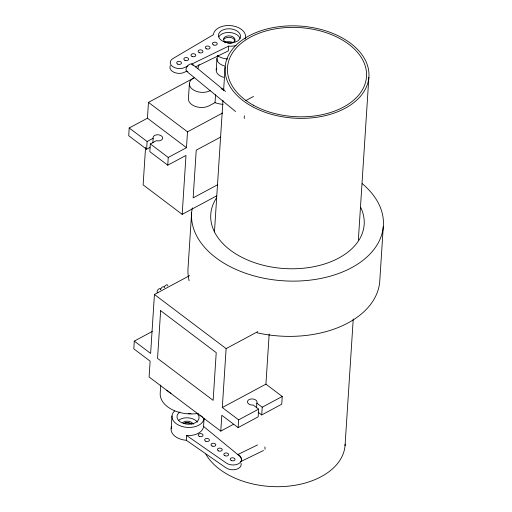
<?xml version="1.0" encoding="UTF-8"?>
<svg xmlns="http://www.w3.org/2000/svg" width="512" height="512" viewBox="0 0 512 512"><rect width="100%" height="100%" fill="white"/><g stroke="black" fill="none" stroke-linecap="round" stroke-linejoin="round"><path stroke-width="0.77" d="M194.106 77.894L148.467 102.368L147.443 118.208L129.21 127.981L128.71 135.718L146.63 149.248L149.978 147.456M145.555 147.443L143.13 184.877L182.176 214.355L216.602 195.891M146.63 149.248L147.13 141.517L129.21 127.981M152.256 331.469L134.304 341.094L133.805 348.826L150.125 361.152L149.101 376.986L220.781 431.11L233.446 424.32M147.13 141.517L153.152 138.285A4.806 3.078 3.7 0 1 157.696 134.752A4.806 3.078 3.7 0 1 162.598 138.451A4.806 3.078 3.7 0 1 156.352 140.704L150.33 143.93L149.83 151.667L167.75 165.197L185.984 155.418L182.176 214.355M152.851 142.925L153.152 138.285M189.613 275.616L154.438 294.483L150.624 353.414L134.304 341.094M167.75 165.197L168.25 157.459L150.33 143.93M160.742 385.03L160.23 392.979A29.306 18.758 3.7 0 0 195.456 413.747L197.664 413.331L198.822 414.208M189.402 83.45L188.429 98.547A12.493 7.994 3.7 0 0 195.475 106.477A12.493 7.994 3.7 0 0 209.203 105.747L215.034 102.624L217.139 103.354A29.306 18.758 3.7 0 0 223.13 104.41M168.25 157.459L186.483 147.686L187.507 131.846L148.467 102.368M171.149 428.838L171.981 415.949M191.648 212.378L188.077 267.629A96.083 61.504 3.7 0 0 189.107 280.698M241.011 463.258A8.89 5.69 3.7 0 1 236.326 469.325A8.89 5.69 3.7 0 1 225.709 467.642L186.31 440.288L186.618 435.501A16.096 10.304 3.7 0 0 203.558 426.419L204.083 418.31A16.096 10.304 3.7 0 1 183.021 426.739A16.096 10.304 3.7 0 1 174.579 410.976M216.224 69.939L216.966 58.522M215.034 102.624L215.546 94.675M214.458 231.84L222.97 100.294M223.584 90.726L225.133 66.81M236.128 45.517A16.096 10.304 3.7 0 1 228.614 46.131L228.301 50.918L195.418 66.931M220.781 431.11L221.805 415.277L238.131 427.597L258.15 416.858L258.65 409.126L253.261 405.056A4.806 3.078 3.7 0 1 247.482 401.92A4.806 3.078 3.7 0 1 252.96 398.982A4.806 3.078 3.7 0 1 256.838 403.136L262.227 407.206L261.728 414.944L281.747 404.205L282.246 396.474L265.926 384.147L269.171 333.978M238.131 427.597L238.63 419.859L222.31 407.539L226.118 348.608L154.438 294.483M256.538 407.782L256.838 403.136M345.043 445.728L353.242 318.963M358.349 240.032L368.864 77.395A72.064 46.131 3.7 0 0 264.512 29.645A72.064 46.131 3.7 0 0 257.619 109.261A72.064 46.131 3.7 0 0 368.864 77.395M383.29 226.49L379.718 281.741A96.083 61.504 3.7 0 1 256.947 332.762M187.507 131.846L222.618 113.018M245.792 100.595L253.53 96.442M220.659 137.069L196.23 150.163L193.146 197.875L217.568 184.781M226.118 348.608L257.779 331.629M222.31 407.539L265.926 384.147M238.63 419.859L258.65 409.126M262.227 407.206L282.246 396.474M187.866 65.978L185.005 67.366A8.89 5.69 3.7 0 1 172.474 66.445A8.89 5.69 3.7 0 1 173.165 58.426L213.453 34.682A16.096 10.304 3.7 0 1 231.962 25.766A16.096 10.304 3.7 0 1 245.069 39.027M191.443 64.237L228.614 46.131M186.842 71.11L184.698 72.154A8.89 5.69 3.7 0 1 173.92 72.269A8.89 5.69 3.7 0 1 170.342 65.587M257.51 444.954L237.523 454.688A3.808 1.946 64 0 1 240.704 457.043A3.808 1.946 64 0 1 241.082 461.325M240.659 461.613L263.507 450.49M186.618 435.501L226.016 462.848A8.89 5.69 3.7 0 0 238.554 463.776A8.89 5.69 3.7 0 0 239.245 455.757L203.558 426.419M147.443 118.208L186.483 147.686M258.131 412.23L261.728 414.944M199.981 415.085L202.88 417.274M192.435 64.269L225.53 91.482M186.541 71.219L235.571 111.533M345.133 444.237A72.064 46.131 3.7 0 1 285.274 486.426A72.064 46.131 3.7 0 1 205.83 454.163M264.826 446.931A3.808 1.946 64 0 1 264.928 449.344M362.214 183.654A96.083 61.504 3.7 0 1 313.446 279.706A96.083 61.504 3.7 0 1 192.314 207.834M360.627 207.277A76.87 49.203 3.7 0 1 284.352 268.538A76.87 49.203 3.7 0 1 216.448 198.022M187.904 71.629A4.557 2.618 -50.6 0 1 187.546 65.99A4.557 2.618 -50.6 0 1 193.011 65.613M244.358 118.515A4.557 2.618 -50.6 0 1 244.557 115.834M227.776 59.021A16.096 10.304 3.7 0 1 217.261 55.59M224.339 42.08A11.053 7.072 3.7 0 1 233.446 42.554M218.778 36.941A11.053 7.072 3.7 0 1 229.875 32.499A11.053 7.072 3.7 0 1 240.064 38.509M226.112 42.522A5.766 3.693 3.7 0 1 226.227 36.294A5.766 3.693 3.7 0 1 234.982 39.328A5.766 3.693 3.7 0 1 227.469 42.989M223.699 39.661A5.766 3.693 3.7 0 1 230.234 37.434A5.766 3.693 3.7 0 1 234.918 41.446M224.109 89.306A29.306 18.758 3.7 0 1 221.069 88.877M198.022 68.602A29.306 18.758 3.7 0 1 199.117 64.493M223.802 77.35A11.053 7.072 3.7 0 1 216.762 68.147M210.182 90.65A12.493 7.994 3.7 0 1 192.563 89.35A12.493 7.994 3.7 0 1 193.536 78.086M224.544 65.933A11.053 7.072 3.7 0 1 218.253 55.622M186.31 440.288A16.096 10.304 3.7 0 1 171.629 426.861M196.864 413.222A11.053 7.072 3.7 0 1 195.149 422.816A11.053 7.072 3.7 0 1 180.026 421.702A11.053 7.072 3.7 0 1 179.987 411.981M184.934 423.008A11.053 7.072 3.7 0 1 190.643 423.424M183.597 423.437A5.766 3.693 3.7 0 1 191.725 424.038M182.714 422.662A5.766 3.693 3.7 0 1 188.602 421.274A5.766 3.693 3.7 0 1 193.171 424.326M178.298 420.64A11.053 7.072 3.7 0 1 197.382 422.048M171.034 393.357A29.306 18.758 3.7 0 1 166.816 390.227M164.314 287.309A2.4 1.325 -52.9 0 1 166.362 284.909A2.4 1.325 -52.9 0 1 167.795 285.901M157.862 292.768A2.4 1.325 -52.9 0 1 158.067 289.574A2.4 1.325 -52.9 0 1 160.646 289.734A2.4 1.325 -52.9 0 1 162.317 287.072A2.4 1.325 -52.9 0 1 164.192 287.373M190.976 413.568A11.053 7.072 3.7 0 1 188.109 413.6M160.64 310.669L157.549 358.387L213.139 400.358L216.224 352.64L160.64 310.669M253.222 105.133A69.664 44.589 3.7 0 0 365.722 81.696A69.664 44.589 3.7 0 0 272.051 29.472A69.664 44.589 3.7 0 0 253.222 105.133M177.773 64.134A2.4 1.536 3.7 0 0 181.485 63.072A2.4 1.536 3.7 0 0 178.003 61.485A2.4 1.536 3.7 0 0 177.773 64.134M213.53 44.966A2.4 1.536 3.7 0 0 217.235 43.904A2.4 1.536 3.7 0 0 213.76 42.31A2.4 1.536 3.7 0 0 213.53 44.966M206.381 48.8A2.4 1.536 3.7 0 0 210.086 47.738A2.4 1.536 3.7 0 0 206.611 46.144A2.4 1.536 3.7 0 0 206.381 48.8M223.462 41.562A11.053 7.072 3.7 0 0 240.518 36.678A11.053 7.072 3.7 0 0 224.518 29.357A11.053 7.072 3.7 0 0 223.462 41.562M184.928 60.301A2.4 1.536 3.7 0 0 188.634 59.238A2.4 1.536 3.7 0 0 185.158 57.651A2.4 1.536 3.7 0 0 184.928 60.301M192.077 56.467A2.4 1.536 3.7 0 0 195.782 55.405A2.4 1.536 3.7 0 0 192.307 53.811A2.4 1.536 3.7 0 0 192.077 56.467M199.226 52.634A2.4 1.536 3.7 0 0 202.938 51.571A2.4 1.536 3.7 0 0 199.456 49.978A2.4 1.536 3.7 0 0 199.226 52.634M231.315 460.544A2.4 1.536 3.7 0 0 235.027 459.482A2.4 1.536 3.7 0 0 231.546 457.888A2.4 1.536 3.7 0 0 231.315 460.544M224.915 455.712A2.4 1.536 3.7 0 0 228.627 454.65A2.4 1.536 3.7 0 0 225.146 453.056A2.4 1.536 3.7 0 0 224.915 455.712M218.515 450.88A2.4 1.536 3.7 0 0 222.227 449.818A2.4 1.536 3.7 0 0 218.746 448.224A2.4 1.536 3.7 0 0 218.515 450.88M205.715 441.21A2.4 1.536 3.7 0 0 209.427 440.147A2.4 1.536 3.7 0 0 205.946 438.56A2.4 1.536 3.7 0 0 205.715 441.21M212.115 446.042A2.4 1.536 3.7 0 0 215.827 444.979A2.4 1.536 3.7 0 0 212.346 443.392A2.4 1.536 3.7 0 0 212.115 446.042M199.315 436.378A2.4 1.536 3.7 0 0 203.027 435.315A2.4 1.536 3.7 0 0 199.546 433.728A2.4 1.536 3.7 0 0 199.315 436.378"/></g></svg>
